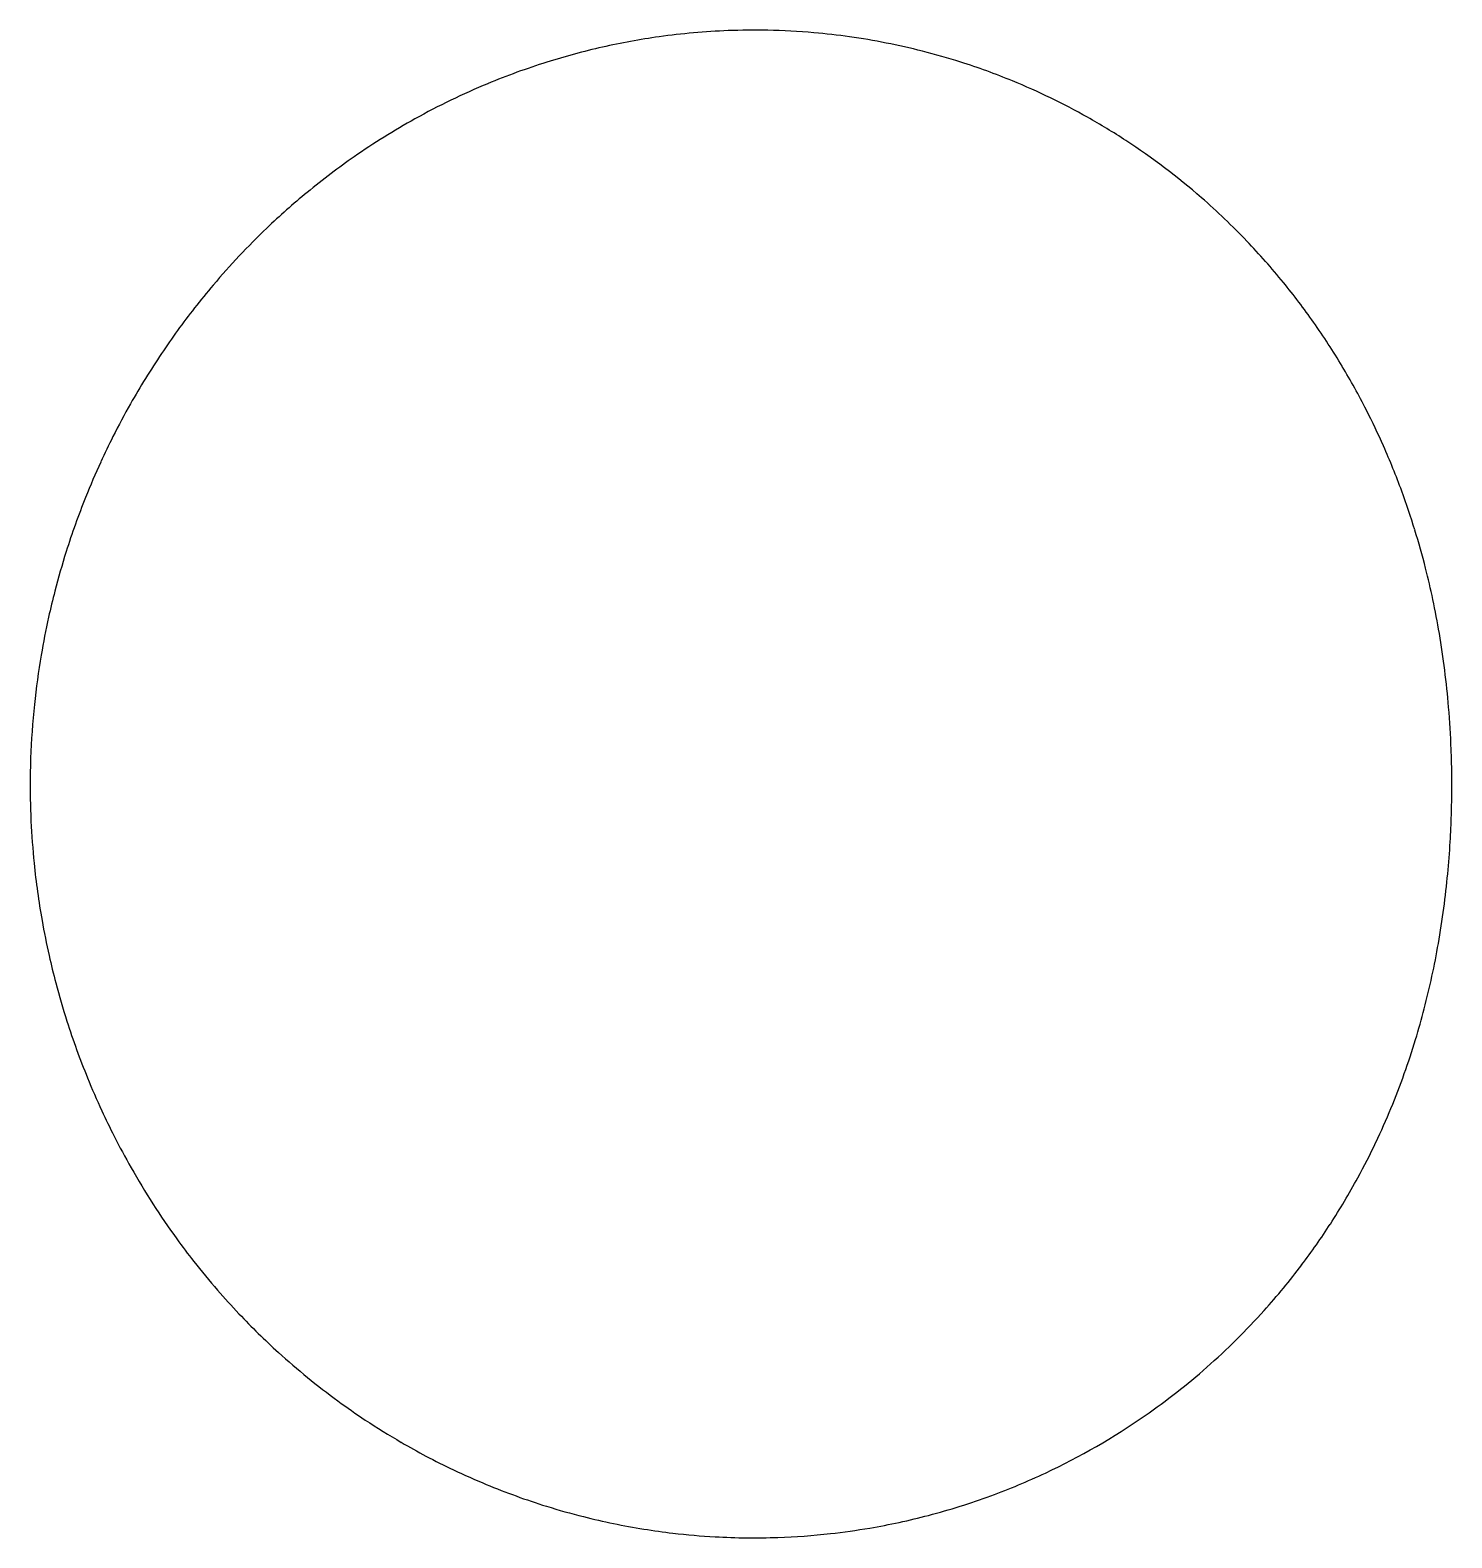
# Model space of a CAD drawing. Header units: metres. Extents: x -296 to 247, y -287 to 288.
import ezdxf

# ---------------------------------------------------------------- set-up
doc = ezdxf.new("R2010")
doc.units = ezdxf.units.M

msp = doc.modelspace()

# ---------------------------------------------------------------- linework, layer by layer
for centre, radius, start, end in [((-19.38, 25.35), 262.96, 452.21787, 457.97787), ((-19.49, 26.5), 261.81, 448.88379, 452.20503), ((-19.39, 29.35), 258.95, 444.99456, 448.89404), ((-19.05, 23.06), 265.27, 457.98109, 462.73929), ((-19.44, 27.94), 260.36, 441.99301, 445.00948), ((-19.44, 28.38), 259.92, 435.72133, 441.98032), ((-18.55, 20.89), 267.5, 462.7417, 467.46019), ((-19.08, 29.98), 258.29, 432.34348, 435.70995), ((-17.94, 19), 269.48, 467.4636, 472.56379), ((-19.04, 29.93), 258.33, 427.68695, 432.35593), ((-17.23, 17.34), 271.29, 472.56613, 479.07993), ((-19.45, 29.01), 259.33, 420.64954, 427.6801), ((-16.46, 15.86), 272.96, 479.07086, 481.94812), ((-19.78, 28.53), 259.9, 416.86124, 420.63849), ((-14, 12.06), 277.48, 481.96366, 484.79404), ((-20.51, 27.41), 261.25, 408.9164, 416.8614), ((-16.03, 15.05), 273.87, 484.80261, 487.0558), ((-13.38, 11.4), 278.37, 487.03801, 489.45627), ((-11.67, 9.44), 280.98, 489.47301, 493.66573), ((-22.3, 25.36), 263.97, 403.71, 408.91669), ((-10.11, 7.88), 283.18, 493.67473, 499.71686), ((-24.04, 23.69), 266.38, 399.18205, 403.70991), ((-9.64, 7.35), 283.88, 499.69701, 501.96955), ((-26.52, 21.67), 269.58, 395.12397, 399.18179), ((-1.17, 0.83), 294.57, 501.98508, 506.17478), ((-29.18, 19.79), 272.84, 390.9099, 395.12489), ((-0.42, 0.26), 295.52, 506.16368, 510.52981), ((-33.61, 17.14), 278, 386.97427, 390.90921), ((-1.7, 0.9), 294.09, 510.51627, 513.28221), ((-36.89, 15.49), 281.67, 383.88575, 386.97279), ((1.07, -0.54), 297.21, 513.27397, 515.35021), ((-42.04, 13.2), 287.31, 380.17686, 383.88664), ((1.93, -0.82), 298.1, 515.36997, 518.19273), ((0.62, -0.22), 296.67, 518.20683, 522.46149), ((-48.84, 10.7), 294.55, 377.12905, 380.17628), ((-55.78, 8.56), 301.82, 374.24757, 377.12853), ((1.49, -0.43), 297.56, 522.47312, 525.48956), ((-63.13, 6.7), 309.4, 371.98074, 374.24717), ((-0.81, 0.22), 295.17, 525.50037, 527.49591), ((-71.58, 4.89), 318.03, 369.60214, 371.98343), ((-2.29, 0.45), 293.67, 527.47615, 530.34149), ((-82.76, 3), 329.38, 367.13377, 369.60336), ((-0.75, 0.1), 295.25, 530.32564, 534.03067), ((-95.42, 1.41), 342.13, 364.75592, 367.13344), ((-0.69, 0.05), 295.32, 534.02159, 538.01077), ((-107.78, 0.39), 354.54, 362.14459, 364.75535), ((-113.98, 0.09), 360.75, 360.75476, 362.1543), ((-2.68, 0.03), 293.33, 537.99312, 540.57494), ((-156.8, 0.05), 403.57, 719.29102, 719.99297), ((-119.71, 0.2), 366.48, 359.969, 360.72675), ((1.57, 0.02), 297.58, 540.56593, 542.63961), ((-103.1, -0.4), 349.86, 718.21408, 719.25631), ((-116.73, -0.15), 363.5, 716.62025, 718.24071), ((1.42, 0.11), 297.43, 542.65817, 545.77026), ((-105.2, -0.85), 351.94, 714.63169, 716.62414), ((0.6, 0.08), 296.62, 545.78041, 550.0358), ((-94.98, -1.84), 341.67, 712.41906, 714.63559), ((2.12, 0.43), 298.17, 550.05039, 552.68435), ((-85.42, -3.13), 332.03, 710.05668, 712.42205), ((-75.97, -4.78), 322.44, 707.79516, 710.05693), ((-1.3, -0.29), 294.68, 552.69345, 554.78756), ((-64.41, -7.29), 310.61, 705.44779, 707.79571), ((-1.8, -0.53), 294.13, 554.76833, 557.72461), ((-54.24, -9.93), 300.1, 703.11178, 705.44845), ((-0.45, -0.16), 295.53, 557.7121, 562.17297), ((-45.31, -12.64), 290.76, 700.41013, 703.11121), ((-2.04, -0.89), 293.79, 562.15852, 564.83181), ((-37.32, -15.49), 282.28, 697.52981, 700.41143), ((1.05, 0.48), 297.17, 564.82222, 566.89876), ((-33.39, -17.13), 278.02, 694.60686, 697.53267), ((1.88, 1.02), 298.14, 566.91844, 569.55266), ((-29.99, -18.73), 274.26, 691.43432, 694.60478), ((0.38, 0.23), 296.45, 569.5642, 572.68655), ((-26.84, -20.42), 270.69, 687.07717, 691.42928), ((-8.84, -5.68), 285.5, 572.68509, 575.92718), ((-23.03, -22.89), 266.14, 682.9675, 687.07775), ((-9.56, -6.27), 284.58, 575.91744, 578.08586), ((-8.77, -5.54), 285.64, 578.10431, 580.952), ((-21.26, -24.23), 263.93, 678.08011, 682.96877), ((-12.61, -8.79), 280.61, 580.96259, 583.4615), ((-19.86, -25.49), 262.04, 671.33599, 678.07956), ((-13.41, -9.66), 279.43, 583.44513, 587.76141), ((-14.62, -11.05), 277.59, 587.75324, 593.81597), ((-19.42, -25.99), 261.38, 664.78961, 671.33574), ((-16, -12.86), 275.32, 593.82568, 596.47455), ((-19.39, -26.01), 261.34, 655.12804, 664.7876), ((-17.9, -15.89), 271.74, 596.45699, 599.86325), ((-17.09, -14.64), 273.22, 599.84729, 602.10581), ((-17.47, -15.16), 272.6, 602.12468, 604.59421), ((-19.21, -19), 268.37, 604.57908, 607.50554), ((-19.2, -26.3), 261, 650.1737, 655.11718), ((-18.02, -16.21), 271.41, 607.49854, 610.08219), ((-18.79, -18.08), 269.39, 610.09975, 612.70281), ((-19.66, -21.13), 266.22, 612.68604, 615.84691), ((-19.26, -26.21), 261.11, 644.70147, 650.18001), ((-18.86, -18.11), 269.34, 615.84023, 618.33956), ((-19.7, -21.77), 265.59, 618.35638, 620.89104), ((-19.66, -24.64), 262.73, 639.68163, 644.69947), ((-19.58, -21.59), 265.79, 620.87332, 623.30055), ((-19.59, -20.97), 266.4, 623.31704, 626.79155), ((-19.73, -23.23), 264.14, 626.79519, 631.99854), ((-19.61, -25.27), 262.09, 631.98738, 636.37525), ((-19.62, -24.66), 262.7, 636.36237, 639.67236)]:
    msp.add_arc(centre, radius, start, end)

doc.saveas('drawing.dxf')
